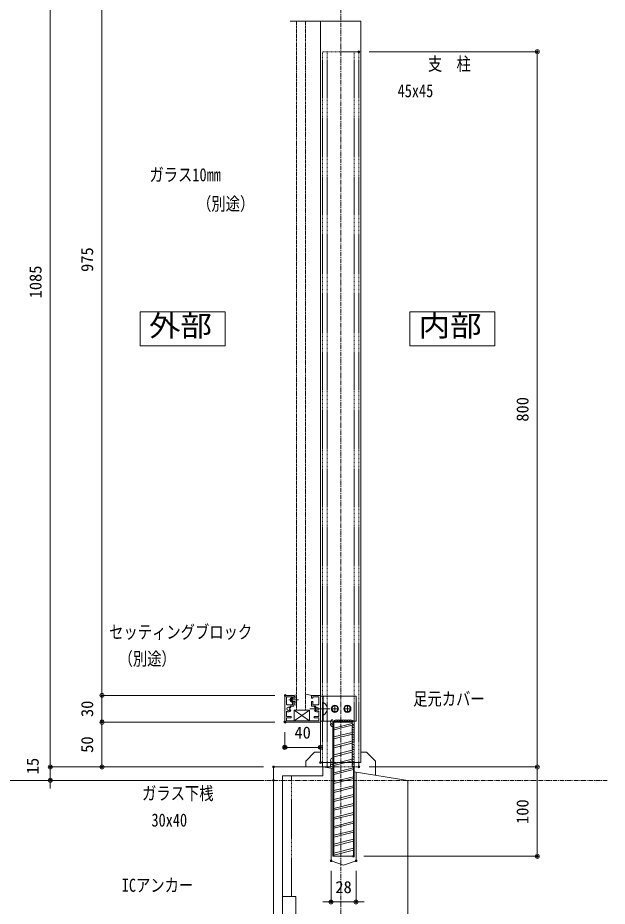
# Model space of a CAD drawing. Units: millimetres, scale not verified. Extents: x -1682 to 1682, y -1188 to 1188.
# Drawn here: x -279 to 380, y -620 to 374 of the extents above; entities that cross this region are included whole.
import ezdxf
from ezdxf.enums import TextEntityAlignment as Align

# ---------------------------------------------------------------- set-up
doc = ezdxf.new("R2010")
doc.units = ezdxf.units.MM
doc.header["$LTSCALE"] = 4
doc.header["$PDMODE"] = 32
doc.header["$PDSIZE"] = 2
for name, pattern in [('USER1', [2, 1.25, -0.25, 0.25, -0.25]), ('USER2', [1.25, 0.625, -0.125, 0.125, -0.125, 0.125, -0.125]), ('USER3', [0.375, 0.25, -0.125]), ('USER4', [2.3, 2, -0.1, 0.1, -0.1])]:
    doc.linetypes.add(name, pattern=pattern)
for name, color, linetype, lineweight in [('0-0_0', 7, 'Continuous', 18), ('0-1_DEFPOINTS', 7, 'Continuous', 18), ('0-3_MOJI', 7, 'Continuous', 18), ('0-4_アンカー', 4, 'Continuous', 18), ('0-6_6ﾊｯﾁﾝｸﾞ', 4, 'Continuous', 18), ('0-7_2躯体線', 4, 'Continuous', 18), ('0-8_3中心線', 2, 'USER1', 18), ('0-9_41ｱﾙﾐ', 6, 'Continuous', 18), ('0-A_1手摺寸法', 7, 'Continuous', 18), ('0-C_P4-12', 7, 'Continuous', 18), ('0-D_2a', 1, 'USER2', 18), ('1-0_KIJUN-A', 2, 'USER1', 18), ('1-2_2躯体隠れ', 6, 'USER3', 18), ('1-3_101', 7, 'Continuous', 18)]:
    doc.layers.add(name, color=color, linetype=linetype, lineweight=lineweight)
doc.layers.add('0-2_笠木', color=7, linetype='Continuous')
doc.styles.add('ＭＳ ゴシック', font='')
doc.styles.get('ＭＳ ゴシック').set_extended_font_data('MS Gothic')

# ---------------------------------------------------------------- blocks, each defined once
blk = doc.blocks.new('D18')
at = {"layer": '0-1_DEFPOINTS'}
blk.add_point((3817.401, 565.125), dxfattribs=at)
at = {"layer": '0-A_1手摺寸法'}
blk.add_line((3805.901, 565.125), (3507.847, 565.125), dxfattribs=at)
blk = doc.blocks.new('_ORIGIN2')
at = {"layer": '0-0_0'}
blk.add_line((-0.5, 0), (-1, 0), dxfattribs=at)
for radius in [0.5, 0.25]:
    blk.add_circle((0, 0), radius, dxfattribs=at)
blk = doc.blocks.new('D19')
at = {"layer": '0-1_DEFPOINTS'}
for p in [(3567.609, 580.125), (3817.401, 580.125)]:
    blk.add_point(p, dxfattribs=at)
at = {"layer": '0-A_1手摺寸法'}
for p, q in [((3567.609, 1660.525), (3567.609, 584.725)), ((3805.901, 580.125), (3567.609, 580.125))]:
    blk.add_line(p, q, dxfattribs=at)
at = {"layer": '0-A_1手摺寸法', "xscale": 4.6, "yscale": 4.6, "rotation": 270}
blk.add_blockref('_ORIGIN2', (3567.609, 580.125), dxfattribs=at)
at = {"layer": '0-A_1手摺寸法', "style": 'ＭＳ ゴシック'}
blk.add_text('1085', height=13.49, rotation=90, dxfattribs=at).set_placement((3561.859, 1104.225), align=Align.BOTTOM_LEFT)
blk = doc.blocks.new('D20')
at = {"layer": '0-1_DEFPOINTS'}
for p in [(3822.901, 1635.125), (3625.325, 660.125), (3830.401, 660.125)]:
    blk.add_point(p, dxfattribs=at)
at = {"layer": '0-A_1手摺寸法'}
for p, q in [((3811.401, 1635.125), (3625.325, 1635.125)), ((3625.325, 1630.525), (3625.325, 664.725)), ((3818.901, 660.125), (3625.325, 660.125))]:
    blk.add_line(p, q, dxfattribs=at)
at = {"layer": '0-A_1手摺寸法', "xscale": 4.6, "yscale": 4.6}
for p, rotation in [((3625.325, 1635.125), 90), ((3625.325, 660.125), 270)]:
    blk.add_blockref('_ORIGIN2', p, dxfattribs=dict(at, rotation=rotation))
at = {"layer": '0-A_1手摺寸法', "style": 'ＭＳ ゴシック'}
blk.add_text('975', height=13.49, rotation=90, dxfattribs=at).set_placement((3619.575, 1133.825), align=Align.BOTTOM_LEFT)
blk = doc.blocks.new('D22')
at = {"layer": '0-1_DEFPOINTS'}
for p in [(3830.401, 630.125), (3625.325, 580.125), (3817.401, 580.125)]:
    blk.add_point(p, dxfattribs=at)
at = {"layer": '0-A_1手摺寸法'}
for p, q in [((3818.901, 630.125), (3625.325, 630.125)), ((3625.325, 625.525), (3625.325, 584.725)), ((3805.901, 580.125), (3625.325, 580.125))]:
    blk.add_line(p, q, dxfattribs=at)
at = {"layer": '0-A_1手摺寸法', "xscale": 4.6, "yscale": 4.6}
for p, rotation in [((3625.325, 630.125), 90), ((3625.325, 580.125), 270)]:
    blk.add_blockref('_ORIGIN2', p, dxfattribs=dict(at, rotation=rotation))
at = {"layer": '0-A_1手摺寸法', "style": 'ＭＳ ゴシック'}
blk.add_text('50', height=13.49, rotation=90, dxfattribs=at).set_placement((3619.575, 595.925), align=Align.BOTTOM_LEFT)
blk = doc.blocks.new('D23')
at = {"layer": '0-1_DEFPOINTS'}
for p in [(3830.401, 660.125), (3625.325, 630.125), (3830.401, 630.125)]:
    blk.add_point(p, dxfattribs=at)
at = {"layer": '0-A_1手摺寸法'}
for p, q in [((3625.325, 664.725), (3625.325, 669.325)), ((3818.901, 660.125), (3625.325, 660.125)), ((3625.325, 660.125), (3625.325, 630.125)), ((3818.901, 630.125), (3625.325, 630.125)), ((3625.325, 625.525), (3625.325, 620.925))]:
    blk.add_line(p, q, dxfattribs=at)
at = {"layer": '0-A_1手摺寸法', "xscale": 4.6, "yscale": 4.6}
for p, rotation in [((3625.325, 660.125), 270), ((3625.325, 630.125), 90)]:
    blk.add_blockref('_ORIGIN2', p, dxfattribs=dict(at, rotation=rotation))
at = {"layer": '0-A_1手摺寸法', "style": 'ＭＳ ゴシック'}
blk.add_text('30', height=13.49, rotation=90, dxfattribs=at).set_placement((3619.575, 635.925), align=Align.BOTTOM_LEFT)
blk = doc.blocks.new('D24')
at = {"layer": '0-1_DEFPOINTS'}
for p in [(3817.401, 580.125), (3567.609, 565.125), (3817.401, 565.125)]:
    blk.add_point(p, dxfattribs=at)
at = {"layer": '0-A_1手摺寸法'}
for p, q in [((3567.609, 584.725), (3567.609, 589.325)), ((3805.901, 580.125), (3567.609, 580.125)), ((3567.609, 580.125), (3567.609, 565.125)), ((3567.609, 560.525), (3567.609, 555.925))]:
    blk.add_line(p, q, dxfattribs=at)
at = {"layer": '0-A_1手摺寸法', "xscale": 4.6, "yscale": 4.6}
for p, rotation in [((3567.609, 580.125), 270), ((3567.609, 565.125), 90)]:
    blk.add_blockref('_ORIGIN2', p, dxfattribs=dict(at, rotation=rotation))
at = {"layer": '0-A_1手摺寸法', "style": 'ＭＳ ゴシック'}
blk.add_text('15', height=13.49, rotation=90, dxfattribs=at).set_placement((3558.649, 571.947), align=Align.BOTTOM_LEFT)
blk = doc.blocks.new('D36')
at = {"layer": '0-1_DEFPOINTS'}
for p in [(3817.401, 565.125), (3507.847, 230.125), (3872.401, 230.125)]:
    blk.add_point(p, dxfattribs=at)
at = {"layer": '0-A_1手摺寸法'}
for p, q in [((3507.847, 560.525), (3507.847, 234.725)), ((3860.901, 230.125), (3507.847, 230.125))]:
    blk.add_line(p, q, dxfattribs=at)
at = {"layer": '0-A_1手摺寸法', "xscale": 4.6, "yscale": 4.6}
for p, rotation in [((3507.847, 565.125), 90), ((3507.847, 230.125), 270)]:
    blk.add_blockref('_ORIGIN2', p, dxfattribs=dict(at, rotation=rotation))
at = {"layer": '0-A_1手摺寸法', "style": 'ＭＳ ゴシック'}
blk.add_text('335', height=13.49, rotation=90, dxfattribs=at).set_placement((3502.097, 383.825), align=Align.BOTTOM_LEFT)
blk = doc.blocks.new('D40')
at = {"layer": '0-1_DEFPOINTS'}
for p in [(3829.901, 630.625), (3829.901, 602.003), (3869.901, 585.125)]:
    blk.add_point(p, dxfattribs=at)
at = {"layer": '0-A_1手摺寸法'}
for p, q in [((3829.901, 619.125), (3829.901, 602.003)), ((3865.301, 602.003), (3834.501, 602.003)), ((3869.901, 596.625), (3869.901, 602.003))]:
    blk.add_line(p, q, dxfattribs=at)
at = {"layer": '0-A_1手摺寸法', "xscale": 4.6, "yscale": 4.6, "rotation": 180}
blk.add_blockref('_ORIGIN2', (3829.901, 602.003), dxfattribs=at)
at = {"layer": '0-A_1手摺寸法', "xscale": 4.6, "yscale": 4.6}
blk.add_blockref('_ORIGIN2', (3869.901, 602.003), dxfattribs=at)
at = {"layer": '0-A_1手摺寸法', "style": 'ＭＳ ゴシック'}
blk.add_text('40', height=13.49, dxfattribs=at).set_placement((3840.701, 607.753), align=Align.BOTTOM_LEFT)
blk = doc.blocks.new('D14')
at = {"layer": '0-1_DEFPOINTS'}
for p in [(3912.651, 1380.125), (4112.288, 1380.125), (3912.651, 580.125)]:
    blk.add_point(p, dxfattribs=at)
at = {"layer": '0-A_1手摺寸法'}
for p, q in [((3924.151, 1380.125), (4112.288, 1380.125)), ((4112.288, 584.725), (4112.288, 1375.525)), ((3924.151, 580.125), (4112.288, 580.125))]:
    blk.add_line(p, q, dxfattribs=at)
at = {"layer": '0-A_1手摺寸法', "xscale": 4.6, "yscale": 4.6}
for p, rotation in [((4112.288, 1380.125), 90), ((4112.288, 580.125), 270)]:
    blk.add_blockref('_ORIGIN2', p, dxfattribs=dict(at, rotation=rotation))
at = {"layer": '0-A_1手摺寸法', "style": 'ＭＳ ゴシック'}
blk.add_text('800', height=13.49, rotation=90, dxfattribs=at).set_placement((4106.538, 966.325), align=Align.BOTTOM_LEFT)
blk = doc.blocks.new('A$C45EA3CD7')
at = {"layer": '0-9_41ｱﾙﾐ'}
for p, q in [((-10.5, 30), (-19.5, 30)), ((10.5, 30), (19.5, 30)), ((-20, 29.5), (-20, 15.52)), ((-18, 28), (-18, 20)), ((-11.7, 28.5), (-17.5, 28.5)), ((-11.2, 27), (-11.2, 28)), ((-10, 23), (-11.2, 23)), ((-11.2, 23), (-11.2, 20)), ((-10, 23), (-10, 18.5)), ((10, 23), (11.2, 23)), ((10, 23), (10, 18.5)), ((11.2, 27), (11.2, 28)), ((11.2, 23), (11.2, 20)), ((11.7, 28.5), (17.5, 28.5)), ((18, 28), (18, 20)), ((20, 29.5), (20, 15.52)), ((-19.7, 15), (-20, 15.52)), ((-19.7, 15), (-20, 14.48)), ((-20, 14.48), (-20, 0.5)), ((-18, 12.057), (-18, 6.7)), ((-11.7, 19.5), (-17.5, 19.5)), ((-14.1, 16.097), (-13.658, 16.352)), ((-14.1, 13.903), (-13.658, 13.648)), ((-10.5, 18), (-13.984, 18)), ((10.5, 18), (13.984, 18)), ((11.7, 19.5), (17.5, 19.5)), ((14.1, 16.097), (13.658, 16.352)), ((14.1, 13.903), (13.658, 13.648)), ((18, 12.057), (18, 6.7)), ((19.7, 15), (20, 15.52)), ((19.7, 15), (20, 14.48)), ((20, 14.48), (20, 0.5)), ((19.5, 0), (-19.5, 0)), ((-18, 4.8), (-18, 1.7)), ((-17.8, 6.5), (-13.2, 6.5)), ((-17.8, 5), (-13.2, 5)), ((17.8, 1.5), (-17.8, 1.5)), ((-13, 6.3), (-13, 5.2)), ((13, 6.3), (13, 5.2)), ((17.8, 6.5), (13.2, 6.5)), ((17.8, 5), (13.2, 5)), ((18, 4.8), (18, 1.7))]:
    blk.add_line(p, q, dxfattribs=at)
for points in [[(-10, 29.5), (-10, 27), (-11.2, 27)], [(10, 29.5), (10, 27), (11.2, 27)]]:
    blk.add_lwpolyline(points, dxfattribs=at)
for centre, radius in [((-16, 15), 1.75), ((-14.35, 16.53), 0.5), ((-14.35, 13.47), 0.5), ((-13.908, 16.785), 0.5), ((-13.908, 13.215), 0.5), ((13.908, 16.785), 0.5), ((13.908, 13.215), 0.5), ((14.35, 16.53), 0.5), ((14.35, 13.47), 0.5), ((16, 15), 1.75)]:
    blk.add_circle(centre, radius, dxfattribs=at)
for centre, radius, start, end in [((-19.5, 29.5), 0.5, 90, 180), ((-10.5, 29.5), 0.5, 0, 90), ((10.5, 29.5), 0.5, 90, 180), ((19.5, 29.5), 0.5, 0, 90), ((-17.5, 28), 0.5, 90, 180), ((-17.5, 20), 0.5, 180, 270), ((-11.7, 28), 0.5, 0, 90), ((-11.7, 20), 0.5, 270, 0), ((11.7, 28), 0.5, 90, 180), ((11.7, 20), 0.5, 180, 270), ((17.5, 28), 0.5, 0, 90), ((17.5, 20), 0.5, 270, 0), ((-17.8, 12.057), 0.2, 58.55102, 180), ((-16, 15), 3.25, 238.55102, 319.52432), ((-13.984, 17.8), 0.2, 90, 234.25198), ((-16, 15), 3.25, 40.47568, 54.25198), ((-10.5, 18.5), 0.5, 270, 0), ((10.5, 18.5), 0.5, 180, 270), ((16, 15), 3.25, 125.74802, 139.52432), ((16, 15), 3.25, 220.47568, 301.44898), ((13.984, 17.8), 0.2, 305.74802, 90), ((17.8, 12.057), 0.2, 0, 121.44898), ((-19.5, 0.5), 0.5, 180, 270), ((-17.8, 6.7), 0.2, 180, 270), ((-17.8, 4.8), 0.2, 90, 180), ((-17.8, 1.7), 0.2, 180, 270), ((-13.2, 6.3), 0.2, 0, 90), ((-13.2, 5.2), 0.2, 270, 0), ((13.2, 6.3), 0.2, 90, 180), ((13.2, 5.2), 0.2, 180, 270), ((17.8, 6.7), 0.2, 270, 0), ((17.8, 4.8), 0.2, 0, 90), ((17.8, 1.7), 0.2, 270, 0), ((19.5, 0.5), 0.5, 270, 0)]:
    blk.add_arc(centre, radius, start, end, dxfattribs=at)
blk = doc.blocks.new('hbk-145')
at = {"layer": '0-A_1手摺寸法', "color": 3}
for p, q in [((-5.8, 0), (5.8, 0)), ((-5.8, 0), (-5, -3)), ((0, 2.364), (0, -8.499)), ((5.8, 0), (5, -3)), ((-5, -3), (-3.7, -3)), ((-3.7, -1.5), (-2, -1.5)), ((-3.7, -1.5), (-3.7, -3)), ((-1.5, -6.7), (-2.576, -5.231)), ((-2.39, -5.013), (-1, -5.7)), ((-2, -1.5), (-2, -4.2)), ((-2, -4.2), (-1.25, -4.2)), ((-1.5, -6.7), (1.5, -6.7)), ((-1, -5.7), (-1.25, -4.2)), ((1, -5.7), (1.25, -4.2)), ((1, -5.7), (2.39, -5.013)), ((1.25, -4.2), (2, -4.2)), ((1.5, -6.7), (2.576, -5.231)), ((2, -1.5), (3.7, -1.5)), ((2, -1.5), (2, -4.2)), ((3.7, -1.5), (3.7, -3)), ((3.7, -3), (5, -3))]:
    blk.add_line(p, q, dxfattribs=at)
for centre, start, end in [((-2.45, -5.15), 66.37062, 212.90524), ((2.45, -5.15), 327.09476, 113.62938)]:
    blk.add_arc(centre, 0.15, start, end, dxfattribs=at)
blk = doc.blocks.new('D91')
at = {"layer": '0-1_DEFPOINTS'}
for p in [(3881.651, 475.221), (3909.651, 475.221), (3909.651, 429.145)]:
    blk.add_point(p, dxfattribs=at)
at = {"layer": '0-A_1手摺寸法'}
for p, q in [((3881.651, 463.721), (3881.651, 429.145)), ((3909.651, 463.721), (3909.651, 429.145)), ((3877.051, 429.145), (3872.451, 429.145)), ((3881.651, 429.145), (3909.651, 429.145)), ((3914.251, 429.145), (3918.851, 429.145))]:
    blk.add_line(p, q, dxfattribs=at)
at = {"layer": '0-A_1手摺寸法', "xscale": 4.6, "yscale": 4.6}
blk.add_blockref('_ORIGIN2', (3881.651, 429.145), dxfattribs=at)
at = {"layer": '0-A_1手摺寸法', "xscale": 4.6, "yscale": 4.6, "rotation": 180}
blk.add_blockref('_ORIGIN2', (3909.651, 429.145), dxfattribs=at)
at = {"layer": '0-A_1手摺寸法', "style": 'ＭＳ ゴシック'}
blk.add_text('28', height=13.49, dxfattribs=at).set_placement((3886.451, 434.895), align=Align.BOTTOM_LEFT)
blk = doc.blocks.new('D92')
at = {"layer": '0-1_DEFPOINTS'}
for p in [(3912.651, 580.125), (3906.651, 480.125), (4112.288, 480.125)]:
    blk.add_point(p, dxfattribs=at)
at = {"layer": '0-A_1手摺寸法'}
for p, q in [((3924.151, 580.125), (4112.288, 580.125)), ((4112.288, 575.525), (4112.288, 484.725)), ((3918.151, 480.125), (4112.288, 480.125))]:
    blk.add_line(p, q, dxfattribs=at)
at = {"layer": '0-A_1手摺寸法', "xscale": 4.6, "yscale": 4.6}
for p, rotation in [((4112.288, 580.125), 90), ((4112.288, 480.125), 270)]:
    blk.add_blockref('_ORIGIN2', p, dxfattribs=dict(at, rotation=rotation))
at = {"layer": '0-A_1手摺寸法', "style": 'ＭＳ ゴシック'}
blk.add_text('100', height=13.49, rotation=90, dxfattribs=at).set_placement((4106.538, 516.325), align=Align.BOTTOM_LEFT)

msp = doc.modelspace()

# ---------------------------------------------------------------- linework, layer by layer
at = {"layer": '0-0_0'}
for p, q in [((59.469, 369.752), (59.469, -459.39)), ((104.469, 369.752), (104.469, -459.39)), ((50.048, -384.39), (42.469, -383.031)), ((42.842, -457.855), (52.842, -447.855)), ((52.842, -447.855), (59.342, -447.855)), ((104.342, -447.855), (110.842, -447.855)), ((120.842, -457.855), (110.842, -447.855)), ((42.842, -457.855), (42.842, -464.39)), ((120.842, -457.855), (120.842, -473.686))]:
    msp.add_line(p, q, dxfattribs=at)
at = {"layer": '0-0_0', "linetype": 'USER4'}
msp.add_line((59.469, -459.39), (104.469, -459.39), dxfattribs=at)
at = {"layer": '0-1_DEFPOINTS'}
msp.add_line((25.469, 369.752), (104.469, 369.752), dxfattribs=at)
at = {"layer": '0-4_アンカー', "linetype": 'USER3'}
for p, q in [((61.719, 335.61), (61.719, -464.39)), ((102.219, 335.61), (61.719, 335.61)), ((66.719, 335.61), (66.719, -464.39)), ((97.219, 335.61), (97.219, -464.39)), ((102.219, 335.61), (102.219, -464.39)), ((61.719, -464.39), (102.219, -464.39))]:
    msp.add_line(p, q, dxfattribs=at)
at = {"layer": '0-4_アンカー'}
for p, q in [((73.219, -414.39), (94.853, -414.39)), ((73.219, -414.39), (73.219, -564.39)), ((74.219, -414.39), (74.219, -564.39)), ((94.728, -415.737), (74.219, -420.864)), ((94.698, -417.806), (74.219, -422.925)), ((94.741, -425.734), (74.219, -430.864)), ((95.025, -427.724), (74.219, -432.925)), ((94.994, -435.67), (74.219, -440.864)), ((94.757, -437.791), (74.219, -442.925)), ((94.709, -445.742), (74.219, -450.864)), ((94.714, -447.802), (74.219, -452.925)), ((94.775, -455.725), (74.219, -460.864)), ((95.068, -457.713), (74.219, -462.925)), ((96.219, -465.364), (74.219, -470.864)), ((96.219, -464.39), (96.219, -564.39)), ((97.219, -464.39), (97.219, -564.39)), ((96.219, -467.425), (74.219, -472.925)), ((96.219, -475.364), (74.219, -480.864)), ((96.219, -477.425), (74.219, -482.925)), ((96.219, -485.364), (74.219, -490.864)), ((96.219, -487.425), (74.219, -492.925)), ((96.219, -495.364), (74.219, -500.864)), ((96.219, -497.425), (74.219, -502.925)), ((96.219, -505.364), (74.219, -510.864)), ((96.219, -507.425), (74.219, -512.925)), ((96.219, -515.364), (74.219, -520.864)), ((96.219, -517.425), (74.219, -522.925)), ((96.219, -525.364), (74.219, -530.864)), ((96.219, -527.425), (74.219, -532.925)), ((96.219, -535.364), (74.219, -540.864)), ((96.219, -537.425), (74.219, -542.925)), ((96.219, -545.364), (74.219, -550.864)), ((96.219, -547.425), (74.219, -552.925)), ((96.219, -555.364), (74.219, -560.864)), ((73.219, -564.39), (97.219, -564.39)), ((96.219, -557.425), (74.219, -562.925))]:
    msp.add_line(p, q, dxfattribs=at)
for centre, start, end in [((73.219, -414.12), 90, 270), ((73.219, -416.859), 147.23119, 270), ((76.75, -414.39), 0, 180), ((79.489, -414.39), 0, 122.76881), ((82.229, -414.39), 0, 122.76881), ((84.968, -414.39), 0, 122.76881), ((87.708, -414.39), 0, 122.76881), ((90.447, -414.39), 0, 122.76881), ((93.187, -414.39), 22.73398, 122.76881), ((97.219, -415.288), 90, 270), ((97.219, -418.028), 147.23119, 270), ((97.219, -420.767), 147.23119, 270), ((97.219, -423.507), 147.23119, 270), ((97.219, -426.246), 147.23119, 270), ((97.219, -428.986), 147.23119, 270), ((97.219, -431.725), 147.23119, 270), ((97.219, -434.464), 147.23119, 270), ((97.219, -437.204), 147.23119, 270), ((97.219, -439.943), 147.23119, 270), ((97.219, -442.683), 147.23119, 270), ((97.219, -445.422), 147.23119, 270), ((97.219, -448.162), 147.23119, 270), ((73.219, -456.921), 90, 270), ((97.219, -450.901), 147.23119, 270), ((97.219, -453.641), 147.23119, 270), ((97.219, -456.38), 147.23119, 270), ((73.219, -459.66), 147.23119, 270), ((73.219, -462.4), 147.23119, 231.85813), ((97.219, -459.12), 147.23119, 270), ((97.219, -461.859), 147.23119, 270)]:
    msp.add_arc(centre, 2.531, start, end, dxfattribs=at)
at = {"layer": '0-6_6ﾊｯﾁﾝｸﾞ'}
for p, q in [((75.469, -395.99), (75.469, -402.79)), ((89.469, -395.99), (89.469, -402.79)), ((72.069, -399.39), (78.869, -399.39)), ((86.069, -399.39), (92.869, -399.39))]:
    msp.add_line(p, q, dxfattribs=at)
for centre, radius in [((75.469, -399.39), 4), ((75.469, -399.39), 3.4), ((89.469, -399.39), 4), ((89.469, -399.39), 3.4)]:
    msp.add_circle(centre, radius, dxfattribs=at)
at = {"layer": '0-7_2躯体線'}
for p, q in [((62.469, -392.64), (62.469, -406.14)), ((62.969, -392.64), (62.469, -392.64)), ((47.529, -399.39), (69.785, -399.39)), ((62.969, -406.14), (62.469, -406.14)), ((6.969, -819.39), (6.969, -464.39)), ((6.969, -464.39), (61.969, -464.39)), ((61.969, -464.39), (73.219, -466.166)), ((61.969, -464.39), (61.969, -474.39)), ((71.219, -465.85), (71.219, -569.294)), ((16.969, -804.39), (16.969, -474.39)), ((16.969, -474.39), (61.969, -474.39)), ((97.219, -469.956), (156.969, -479.39)), ((99.219, -470.272), (99.219, -569.294)), ((156.969, -664.39), (156.969, -479.39)), ((85.219, -574.39), (71.219, -569.294)), ((85.219, -574.39), (99.219, -569.294)), ((16.969, -609.39), (31.969, -609.39)), ((31.969, -629.39), (31.969, -609.39))]:
    msp.add_line(p, q, dxfattribs=at)
msp.add_arc((59.274, -399.39), 7.695, 298.69866, 61.30134, dxfattribs=at)
at = {"layer": '0-8_3中心線'}
msp.add_line((81.969, 687.96), (81.969, -731.182), dxfattribs=at)
at = {"layer": '0-A_1手摺寸法', "color": 3}
for p, q in [((59.469, -385.39), (99.469, -385.39)), ((59.469, -385.39), (59.469, -413.39)), ((62.469, -413.39), (62.469, -385.39)), ((99.469, -385.39), (99.469, -413.39)), ((47.001, -400.89), (29.937, -412.89)), ((29.937, -400.89), (47.001, -412.89)), ((59.469, -413.39), (99.469, -413.39))]:
    msp.add_line(p, q, dxfattribs=at)
msp.add_lwpolyline([(47.001, -400.89), (29.937, -400.89), (29.937, -412.89), (47.001, -412.89)], close=True, dxfattribs=at)
at = {"layer": '0-C_P4-12'}
for p, q in [((-142.468, 44.642), (-142.468, 6.632)), ((159.185, 44.642), (159.185, 6.632))]:
    msp.add_line(p, q, dxfattribs=at)
for points in [[(-142.468, 6.632), (-47.142, 6.632), (-47.142, 44.642), (-142.468, 44.642)], [(159.185, 6.632), (254.511, 6.632), (254.511, 44.642), (159.185, 44.642)]]:
    msp.add_lwpolyline(points, dxfattribs=at)
at = {"layer": '0-D_2a'}
for p, q in [((32.469, 369.752), (32.469, -400.89)), ((42.469, 369.752), (42.469, -400.89))]:
    msp.add_line(p, q, dxfattribs=at)
at = {"layer": '1-0_KIJUN-A'}
msp.add_line((380.123, -479.39), (-415.705, -479.39), dxfattribs=at)
at = {"layer": '1-2_2躯体隠れ'}
msp.add_line((26.969, -609.39), (26.969, -474.39), dxfattribs=at)
at = {"layer": '1-3_101'}
msp.add_line((59.469, -385.39), (59.469, -413.39), dxfattribs=at)

# ---------------------------------------------------------------- block references
at = {"layer": '0-2_笠木'}
msp.add_blockref('A$C45EA3CD7', (39.469, -414.39), dxfattribs=at)
at = {"layer": '0-A_1手摺寸法'}
for name in ['D18', 'D19', 'D20', 'D14', 'D23', 'D22', 'D40', 'D24', 'D92', 'D36', 'D91']:
    msp.add_blockref(name, (-3810.432, -1044.515), dxfattribs=at)
at = {"layer": '0-A_1手摺寸法', "rotation": 270}
msp.add_blockref('hbk-145', (32.469, -389.39), dxfattribs=at)

# ---------------------------------------------------------------- texts
at = {"layer": '0-0_0', "style": 'ＭＳ ゴシック', "width": 0.8}
msp.add_text('ICアンカー ', height=14.66, dxfattribs=at).set_placement((-162.861, -608.486), align=Align.BOTTOM_LEFT)
at = {"layer": '0-3_MOJI', "style": 'ＭＳ ゴシック', "width": 0.8}
for s, p in [('支\u3000柱', (179.534, 310.245)), ('45x45', (145.659, 280.313)), ('ガラス10mm', (-131.926, 186.314)), ('（別途）', (-78.586, 153.823)), ('セッティングブロック', (-176.968, -325.212)), ('（別途）', (-166.467, -355.144)), ('足元カバー', (163.03, -399.954)), ('ガラス下桟', (-140.183, -505.629)), ('30x40', (-129.682, -535.561))]:
    msp.add_text(s, height=14.66, dxfattribs=at).set_placement(p, align=Align.BOTTOM_LEFT)
at = {"layer": '0-C_P4-12', "style": 'ＭＳ ゴシック', "width": 1.1}
for s, p in [('外部', (-132.408, 10.264)), ('内部', (169.244, 10.265))]:
    msp.add_text(s, height=23.46, dxfattribs=at).set_placement(p, align=Align.BOTTOM_LEFT)

doc.saveas('drawing.dxf')
